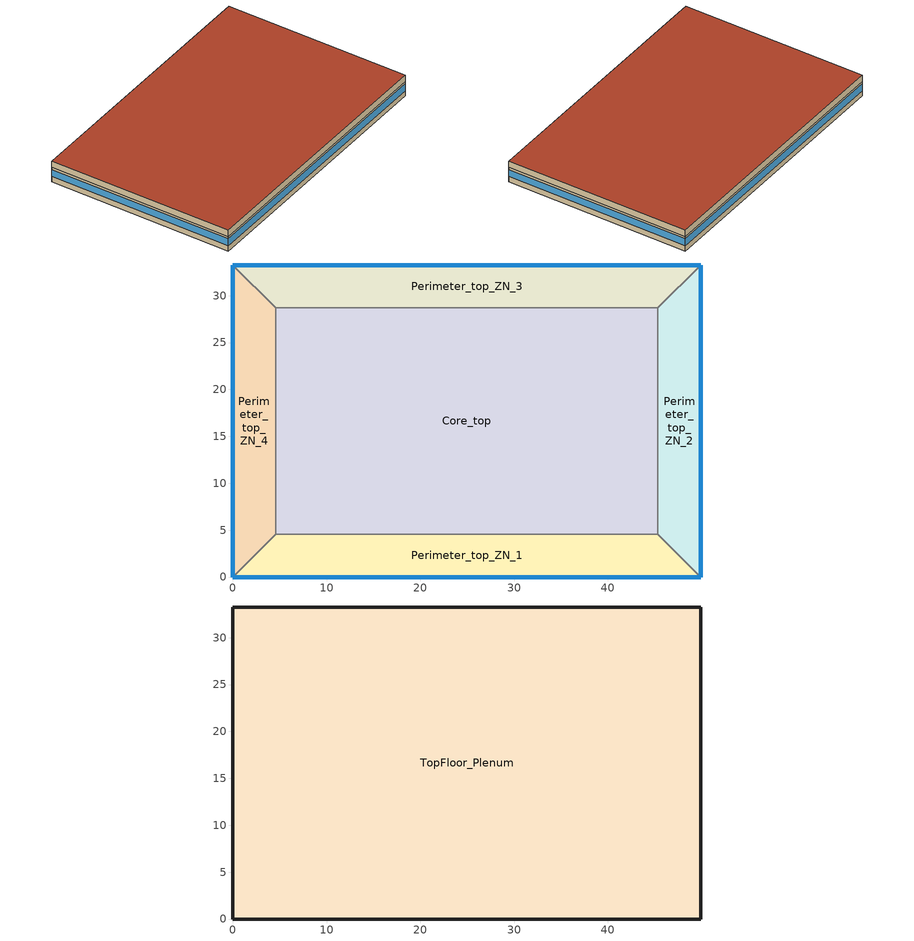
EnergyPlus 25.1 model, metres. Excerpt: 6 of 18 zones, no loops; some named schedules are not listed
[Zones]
Perimeter_top_ZN_1
 floor to MidFloor_Plenum (int_slab_floor): 0,0 4.57,4.57 45.34,4.57 49.91,0 z7.92
 wall outside (nonres_ext_wall_top): 0,0 49.91,0 z7.92:10.67
 wall to Perimeter_top_ZN_2 (int_wall): 49.91,0 45.34,4.57 z7.92:10.67
 window (Window_U_0.504_SHGC_South_0.229): 0,0 49.91,0 z8.95:10.25
 ceiling to TopFloor_Plenum (DropCeiling): 0,0 49.91,0 45.34,4.57 4.57,4.57 z10.67
Perimeter_top_ZN_2
 floor to MidFloor_Plenum (int_slab_floor): 49.91,0 45.34,4.57 45.34,28.7 49.91,33.27 z7.92
 wall outside (nonres_ext_wall_top): 49.91,0 49.91,33.27 z7.92:10.67
 wall to Perimeter_top_ZN_3 (int_wall): 49.91,33.27 45.34,28.7 z7.92:10.67
 window (Window_U_0.504_SHGC_East_0.229): 49.91,0 49.91,33.27 z8.95:10.25
 ceiling to TopFloor_Plenum (DropCeiling): 49.91,0 49.91,33.27 45.34,28.7 45.34,4.57 z10.67
Perimeter_top_ZN_3
 floor to MidFloor_Plenum (int_slab_floor): 49.91,33.27 45.34,28.7 4.57,28.7 0,33.27 z7.92
 wall outside (nonres_ext_wall_top): 49.91,33.27 0,33.27 z7.92:10.67
 wall to Perimeter_top_ZN_4 (int_wall): 0,33.27 4.57,28.7 z7.92:10.67
 window (Window_U_0.504_SHGC_North_0.229): 49.91,33.27 0,33.27 z8.95:10.25
 ceiling to TopFloor_Plenum (DropCeiling): 49.91,33.27 0,33.27 4.57,28.7 45.34,28.7 z10.67
Perimeter_top_ZN_4
 floor to MidFloor_Plenum (int_slab_floor): 0,33.27 4.57,28.7 4.57,4.57 0,0 z7.92
 wall outside (nonres_ext_wall_top): 0,33.27 0,0 z7.92:10.67
 wall to Perimeter_top_ZN_1 (int_wall): 0,0 4.57,4.57 z7.92:10.67
 window (Window_U_0.504_SHGC_West_0.229): 0,33.27 0,0 z8.95:10.25
 ceiling to TopFloor_Plenum (DropCeiling): 0,33.27 0,0 4.57,4.57 4.57,28.7 z10.67
Core_top
 floor to MidFloor_Plenum (int_slab_floor): 45.34,28.7 45.34,4.57 4.57,4.57 4.57,28.7 z7.92
 wall to Perimeter_top_ZN_3 (int_wall): 45.34,28.7 4.57,28.7 z7.92:10.67
 wall to Perimeter_top_ZN_2 (int_wall): 45.34,4.57 45.34,28.7 z7.92:10.67
 wall to Perimeter_top_ZN_1 (int_wall): 4.57,4.57 45.34,4.57 z7.92:10.67
 wall to Perimeter_top_ZN_4 (int_wall): 4.57,28.7 4.57,4.57 z7.92:10.67
 ceiling to TopFloor_Plenum (DropCeiling): 45.34,4.57 45.34,28.7 4.57,28.7 4.57,4.57 z10.67
TopFloor_Plenum
 wall outside (nonres_ext_wall_top): 49.91,33.27 0,33.27 0,0 49.91,0 49.91,33.27 z10.67:11.89
 roof outside (nonres_roof): 49.91,0 49.91,33.27 0,33.27 0,0 z11.89
[Building]
OfficeMedium: North Axis=0; Terrain=City; Loads Convergence Tolerance Value=0.04; Temperature Convergence Tolerance Value=0.2; Solar Distribution=FullInteriorAndExterior; Maximum Number of Warmup Days=25; Minimum Number of Warmup Days=6
[Site:Location]
Miami Intl Ap_FL_USA Design_Conditions: Latitude=25.82; Longitude=-80.3; Time Zone=-5; Elevation=11
[SizingPeriod:DesignDay] Day of Month=21; DryBulb Temperature Range Modifier Type=DefaultMultipliers; Humidity Condition Type=Wetbulb; Barometric Pressure=101193; Rain Indicator=No; Snow Indicator=No; Daylight Saving Time Indicator=No
Name | Month | Day Type | Maximum DryBulb Temperature | Daily DryBulb Temperature Range | Wetbulb or DewPoint at Maximum DryBulb | Wind Speed | Wind Direction | Solar Model Indicator | Sky Clearness | ASHRAE Clear Sky Optical Depth for Beam Irradiance taub | ASHRAE Clear Sky Optical Depth for Diffuse Irradiance taud
Miami Intl Ap Ann Htg 99.6% Condns DB | 1 | WinterDesignDay | 8.7 | 0 | 8.7 | 3.8 | 340 | ASHRAEClearSky | 0
Miami Intl Ap Ann Clg .4% Condns DB=>MWB | 7 | SummerDesignDay | 33.2 | 6.7 | 25.3 | 4.5 | 140 | ASHRAETau |  | 0.528 | 1.905
[Site:GroundTemperature:FCfactorMethod]
January Ground Temperature=26.3; February Ground Temperature=23.6; March Ground Temperature=20.3; April Ground Temperature=19.4; May Ground Temperature=20.9; June Ground Temperature=21.6; July Ground Temperature=24.1; August Ground Temperature=26.4; September Ground Temperature=27.7; October Ground Temperature=28.1; November Ground Temperature=28; December Ground Temperature=27.5
[Site:WaterMainsTemperature]
Calculation Method=Correlation; Annual Average Outdoor Air Temperature=24.4917; Maximum Difference In Monthly Average Outdoor Air Temperatures=8.7
[Material]
Name | Roughness | Thickness | Conductivity | Density | Specific Heat | Thermal Absorptance | Solar Absorptance | Visible Absorptance
Std Wood 6inch | MediumSmooth | 0.15 | 0.12 | 540 | 1210 | 0.9 | 0.7 | 0.7
AC02 Acoustic Ceiling | MediumSmooth | 0.0127 | 0.057 | 288 | 1339 | 0.9 | 0.7 | 0.2
F07 25mm stucco | Smooth | 0.0254 | 0.72 | 1856 | 840 | 0.9 | 0.7 | 0.7
F08 Metal surface | Smooth | 0.0008 | 45.28 | 7824 | 500
F13 Built-up roofing | Rough | 0.0095 | 0.16 | 1120 | 1460 | 0.75 | 0.45
G01 13mm gypsum board | Smooth | 0.0127 | 0.16 | 800 | 1090 | 0.9 | 0.7 | 0.5
G01 16mm gypsum board | MediumSmooth | 0.0159 | 0.16 | 800 | 1090
100mm Normalweight concrete floor | MediumRough | 0.1016 | 2.31 | 2322 | 832
[Material:NoMass] Thermal Absorptance=0.9; Solar Absorptance=0.7
Name | Roughness | Thermal Resistance | Visible Absorptance
CP02 CARPET PAD | VeryRough | 0.21648 | 0.8
Nonres_Roof_Insulation | MediumSmooth | 3.4722 | 0.7
Nonres_Exterior_Wall_Insulation_top | MediumSmooth | 0.394072 | 0.7
[WindowMaterial:SimpleGlazingSystem] UFactor=2.86184; Solar Heat Gain Coefficient=0.229; Visible Transmittance=0.2519
Glazing Layer East; Glazing Layer South; Glazing Layer West; Glazing Layer North
[Construction]
InteriorFurnishings: Std Wood 6inch
DropCeiling: AC02 Acoustic Ceiling
int_wall: G01 13mm gypsum board, G01 13mm gypsum board
int_slab_floor: 100mm Normalweight concrete floor, CP02 CARPET PAD
nonres_roof: F13 Built-up roofing, Nonres_Roof_Insulation, F08 Metal surface
nonres_ext_wall_top: F07 25mm stucco, G01 16mm gypsum board, Nonres_Exterior_Wall_Insulation_top, G01 16mm gypsum board
Window_U_0.504_SHGC_East_0.229: Glazing Layer East
Window_U_0.504_SHGC_South_0.229: Glazing Layer South
Window_U_0.504_SHGC_West_0.229: Glazing Layer West
Window_U_0.504_SHGC_North_0.229: Glazing Layer North
[Zone] Type=1; Multiplier=1; Volume=autocalculate; Floor Area=autocalculate
Name | Ceiling Height | Part of Total Floor Area
TopFloor_Plenum | 1.2192 | No
Core_top; Perimeter_top_ZN_3; Perimeter_top_ZN_2; Perimeter_top_ZN_1; Perimeter_top_ZN_4 | 2.7432 | YES
[InternalMass] Construction=InteriorFurnishings
Name | Zone or ZoneList | Surface Area
Core_top_InternalMass_1 | Core_top | 1967.077
Perimeter_top_ZN_3_InternalMass_1 | Perimeter_top_ZN_3 | 414.675
Perimeter_top_ZN_2_InternalMass_1 | Perimeter_top_ZN_2 | 262.5073
Perimeter_top_ZN_1_InternalMass_1 | Perimeter_top_ZN_1 | 414.6723
Perimeter_top_ZN_4_InternalMass_1 | Perimeter_top_ZN_4 | 262.5056
[People] Number of People Schedule=BLDG_OCC_SCH_wo_SB; Number of People Calculation Method=Area/Person; Floor Area per Person=18.5788; Fraction Radiant=0.3; Sensible Heat Fraction=AUTOCALCULATE; Activity Level Schedule=ACTIVITY_SCH; Enable ASHRAE 55 Comfort Warnings=No; Mean Radiant Temperature Calculation Type=EnclosureAveraged; Work Efficiency Schedule=WORK_EFF_SCH; Clothing Insulation Calculation Method=ClothingInsulationSchedule; Clothing Insulation Schedule=CLOTHING_SCH; Air Velocity Schedule=AIR_VELO_SCH; Thermal Comfort Model 1 Type=FANGER
Name | Zone or ZoneList or Space or SpaceList
Core_top | Core_top
Perimeter_top_ZN_3 | Perimeter_top_ZN_3
Perimeter_top_ZN_2 | Perimeter_top_ZN_2
Perimeter_top_ZN_1 | Perimeter_top_ZN_1
Perimeter_top_ZN_4 | Perimeter_top_ZN_4
[Lights] Schedule=ltg_sch_office; Design Level Calculation Method=Watts/Area; Watts per Floor Area=5.803983; Return Air Fraction=0; Fraction Radiant=0.7; Fraction Visible=0.2; Fraction Replaceable=1; EndUse Subcategory=LightsWired; Return Air Fraction Calculated from Plenum Temperature=No
Name | Zone or ZoneList or Space or SpaceList
Core_top_Lights | Core_top
Perimeter_top_ZN_3_Lights | Perimeter_top_ZN_3
Perimeter_top_ZN_2_Lights | Perimeter_top_ZN_2
Perimeter_top_ZN_1_Lights | Perimeter_top_ZN_1
Perimeter_top_ZN_4_Lights | Perimeter_top_ZN_4
[ElectricEquipment] Schedule=BLDG_EQUIP_SCH; Design Level Calculation Method=EquipmentLevel; Fraction Latent=0; Fraction Radiant=0.5; Fraction Lost=0; EndUse Subcategory=MiscPlug
Name | Zone or ZoneList or Space or SpaceList | Design Level
Core_top_MiscPlug_Equip | Core_top | 7937.16
Perimeter_top_ZN_3_MiscPlug_Equip | Perimeter_top_ZN_3 | 1673.21
Perimeter_top_ZN_2_MiscPlug_Equip | Perimeter_top_ZN_2 | 1059.217
Perimeter_top_ZN_1_MiscPlug_Equip | Perimeter_top_ZN_1 | 1673.2
Perimeter_top_ZN_4_MiscPlug_Equip | Perimeter_top_ZN_4 | 1059.21
[Daylighting:Controls] Daylighting Method=SplitFlux; Availability Schedule=DaylightAvailSch; Lighting Control Type=Continuousoff; Minimum Input Power Fraction for Continuous or ContinuousOff Dimming Control=0.2; Minimum Light Output Fraction for Continuous or ContinuousOff Dimming Control=0.2; Number of Stepped Control Steps=3; Probability Lighting will be Reset When Needed in Manual Stepped Control=1; Maximum Allowable Discomfort Glare Index=22; Fraction of Lights Controlled by Reference Point 1=0.3835; Illuminance Setpoint at Reference Point 1=377; Fraction of Lights Controlled by Reference Point 2=0.1395; Illuminance Setpoint at Reference Point 2=377
Name | Zone or Space | Glare Calculation Daylighting Reference Point | Glare Calculation Azimuth Angle of View Direction Clockwise from Zone yAxis | Daylighting Reference Point 1 | Daylighting Reference Point 2
Perimeter_top_ZN_1_DaylCtrl | Perimeter_top_ZN_1 | Perimeter_top_ZN_1_DaylRefPt1 | 180 | Perimeter_top_ZN_1_DaylRefPt1 | Perimeter_top_ZN_1_DaylRefPt2
Perimeter_top_ZN_2_DaylCtrl | Perimeter_top_ZN_2 | Perimeter_top_ZN_2_DaylRefPt1 | 90 | Perimeter_top_ZN_2_DaylRefPt1 | Perimeter_top_ZN_2_DaylRefPt2
Perimeter_top_ZN_3_DaylCtrl | Perimeter_top_ZN_3 | Perimeter_top_ZN_3_DaylRefPt1 | 0 | Perimeter_top_ZN_3_DaylRefPt1 | Perimeter_top_ZN_3_DaylRefPt2
Perimeter_top_ZN_4_DaylCtrl | Perimeter_top_ZN_4 | Perimeter_top_ZN_4_DaylRefPt1 | 270 | Perimeter_top_ZN_4_DaylRefPt1 | Perimeter_top_ZN_4_DaylRefPt2
[ZoneInfiltration:DesignFlowRate] Schedule=INFIL_SCH_PNNL; Design Flow Rate Calculation Method=Flow/ExteriorWallArea; Design Flow Rate=0; Flow Rate per Exterior Surface Area=0.000569572; Constant Term Coefficient=0; Temperature Term Coefficient=0; Velocity Term Coefficient=0.224; Velocity Squared Term Coefficient=0
Name | Zone or ZoneList or Space or SpaceList
Perimeter_top_ZN_3_Infiltration | Perimeter_top_ZN_3
Perimeter_top_ZN_2_Infiltration | Perimeter_top_ZN_2
Perimeter_top_ZN_1_Infiltration | Perimeter_top_ZN_1
Perimeter_top_ZN_4_Infiltration | Perimeter_top_ZN_4
TopFloor_Plenum_Infiltration | TopFloor_Plenum
[Exterior:Lights] Control Option=AstronomicalClock; EndUse Subcategory=General
Name | Schedule | Design Level
Exterior_Lights_a | Exterior_lighting_schedule_a | 542.49
Exterior_Lights_b | Exterior_lighting_schedule_b_2016 | 280.18
Exterior_Lights_c | Exterior_lighting_schedule_c_2016 | 3002.07
[AirLoopHVAC:ReturnPlenum]
TopFloor_Plenum_Return: Zone=TopFloor_Plenum
[EnergyManagementSystem:ProgramCallingManager]
SET_Perimeter_top_ZN_1_Light_EMS_Program_Prog_Manager: BeginTimestepBeforePredictor; SET_Perimeter_top_ZN_1_Light_EMS_Program
SET_Perimeter_top_ZN_4_Light_EMS_Program_Prog_Manager: BeginTimestepBeforePredictor; SET_Perimeter_top_ZN_4_Light_EMS_Program
SET_Perimeter_bot_ZN_3_Light_EMS_Program_Prog_Manager: BeginTimestepBeforePredictor; SET_Perimeter_bot_ZN_3_Light_EMS_Program
SET_Perimeter_bot_ZN_2_Light_EMS_Program_Prog_Manager: BeginTimestepBeforePredictor; SET_Perimeter_bot_ZN_2_Light_EMS_Program
SET_Perimeter_bot_ZN_1_Light_EMS_Program_Prog_Manager: BeginTimestepBeforePredictor; SET_Perimeter_bot_ZN_1_Light_EMS_Program
SET_Perimeter_bot_ZN_4_Light_EMS_Program_Prog_Manager: BeginTimestepBeforePredictor; SET_Perimeter_bot_ZN_4_Light_EMS_Program
SET_Perimeter_mid_ZN_3_Light_EMS_Program_Prog_Manager: BeginTimestepBeforePredictor; SET_Perimeter_mid_ZN_3_Light_EMS_Program
SET_Perimeter_mid_ZN_2_Light_EMS_Program_Prog_Manager: BeginTimestepBeforePredictor; SET_Perimeter_mid_ZN_2_Light_EMS_Program
SET_Perimeter_mid_ZN_1_Light_EMS_Program_Prog_Manager: BeginTimestepBeforePredictor; SET_Perimeter_mid_ZN_1_Light_EMS_Program
SET_Perimeter_mid_ZN_4_Light_EMS_Program_Prog_Manager: BeginTimestepBeforePredictor; SET_Perimeter_mid_ZN_4_Light_EMS_Program
pacu_vav_bot_MAX_OA_FRAC_Prog_Manager: AfterPredictorAfterHVACManagers; pacu_vav_bot_MAX_OA_FRAC
pacu_vav_mid_MAX_OA_FRAC_Prog_Manager: AfterPredictorAfterHVACManagers; pacu_vav_mid_MAX_OA_FRAC
pacu_vav_top_MAX_OA_FRAC_Prog_Manager: AfterPredictorAfterHVACManagers; pacu_vav_top_MAX_OA_FRAC
OA_BASED_OPTIMUM_START_EMS_Program Manager: BeginTimestepBeforePredictor; OA_BASED_OPTIMUM_START_EMS_Program
[EnergyManagementSystem:Program]
Transformer_Load_Prog: SET Wired_LTG = Facility_Int_LTG*0.0281
SET_Core_bottom_Light_EMS_Program: SET Core_bottom_LSr_IP =0.093*Core_bottom_LSr/Core_bottom_Area; IF (Core_bottom_Occ_Sensor <= 0) && (Core_bottom_LSr_IP >= 0.02); SET Core_bottom_Light_Actuator = 0.02*Core_bottom_Area/0.09290304; ELSE; SET Core_bottom_Light_Actuator = NULL; ENDIF
SET_Core_mid_Light_EMS_Program: SET Core_mid_LSr_IP =0.093*Core_mid_LSr/Core_mid_Area; IF (Core_mid_Occ_Sensor <= 0) && (Core_mid_LSr_IP >= 0.02); SET Core_mid_Light_Actuator = 0.02*Core_mid_Area/0.09290304; ELSE; SET Core_mid_Light_Actuator = NULL; ENDIF
SET_Core_top_Light_EMS_Program: SET Core_top_LSr_IP =0.093*Core_top_LSr/Core_top_Area; IF (Core_top_Occ_Sensor <= 0) && (Core_top_LSr_IP >= 0.02); SET Core_top_Light_Actuator = 0.02*Core_top_Area/0.09290304; ELSE; SET Core_top_Light_Actuator = NULL; ENDIF
SET_Perimeter_top_ZN_3_Light_EMS_Program: SET Perimeter_top_ZN_3_LSr_IP =0.093*Perimeter_top_ZN_3_LSr/Perimeter_top_ZN_3_Area; IF (Perimeter_top_ZN_3_Occ_Sensor <= 0) && (Perimeter_top_ZN_3_LSr_IP >= 0.02); SET Perimeter_top_ZN_3_Light_Actuator = 0.02*Perimeter_top_ZN_3_Area/0.09290304; ELSE; SET Perimeter_top_ZN_3_Light_Actuator = NULL; ENDIF
SET_Perimeter_top_ZN_2_Light_EMS_Program: SET Perimeter_top_ZN_2_LSr_IP =0.093*Perimeter_top_ZN_2_LSr/Perimeter_top_ZN_2_Area; IF (Perimeter_top_ZN_2_Occ_Sensor <= 0) && (Perimeter_top_ZN_2_LSr_IP >= 0.02); SET Perimeter_top_ZN_2_Light_Actuator = 0.02*Perimeter_top_ZN_2_Area/0.09290304; ELSE; SET Perimeter_top_ZN_2_Light_Actuator = NULL; ENDIF
SET_Perimeter_top_ZN_1_Light_EMS_Program: SET Perimeter_top_ZN_1_LSr_IP =0.093*Perimeter_top_ZN_1_LSr/Perimeter_top_ZN_1_Area; IF (Perimeter_top_ZN_1_Occ_Sensor <= 0) && (Perimeter_top_ZN_1_LSr_IP >= 0.02); SET Perimeter_top_ZN_1_Light_Actuator = 0.02*Perimeter_top_ZN_1_Area/0.09290304; ELSE; SET Perimeter_top_ZN_1_Light_Actuator = NULL; ENDIF
SET_Perimeter_top_ZN_4_Light_EMS_Program: SET Perimeter_top_ZN_4_LSr_IP =0.093*Perimeter_top_ZN_4_LSr/Perimeter_top_ZN_4_Area; IF (Perimeter_top_ZN_4_Occ_Sensor <= 0) && (Perimeter_top_ZN_4_LSr_IP >= 0.02); SET Perimeter_top_ZN_4_Light_Actuator = 0.02*Perimeter_top_ZN_4_Area/0.09290304; ELSE; SET Perimeter_top_ZN_4_Light_Actuator = NULL; ENDIF
SET_Perimeter_bot_ZN_3_Light_EMS_Program: SET Perimeter_bot_ZN_3_LSr_IP =0.093*Perimeter_bot_ZN_3_LSr/Perimeter_bot_ZN_3_Area; IF (Perimeter_bot_ZN_3_Occ_Sensor <= 0) && (Perimeter_bot_ZN_3_LSr_IP >= 0.02); SET Perimeter_bot_ZN_3_Light_Actuator = 0.02*Perimeter_bot_ZN_3_Area/0.09290304; ELSE; SET Perimeter_bot_ZN_3_Light_Actuator = NULL; ENDIF
SET_Perimeter_bot_ZN_2_Light_EMS_Program: SET Perimeter_bot_ZN_2_LSr_IP =0.093*Perimeter_bot_ZN_2_LSr/Perimeter_bot_ZN_2_Area; IF (Perimeter_bot_ZN_2_Occ_Sensor <= 0) && (Perimeter_bot_ZN_2_LSr_IP >= 0.02); SET Perimeter_bot_ZN_2_Light_Actuator = 0.02*Perimeter_bot_ZN_2_Area/0.09290304; ELSE; SET Perimeter_bot_ZN_2_Light_Actuator = NULL; ENDIF
SET_Perimeter_bot_ZN_1_Light_EMS_Program: SET Perimeter_bot_ZN_1_LSr_IP =0.093*Perimeter_bot_ZN_1_LSr/Perimeter_bot_ZN_1_Area; IF (Perimeter_bot_ZN_1_Occ_Sensor <= 0) && (Perimeter_bot_ZN_1_LSr_IP >= 0.02); SET Perimeter_bot_ZN_1_Light_Actuator = 0.02*Perimeter_bot_ZN_1_Area/0.09290304; ELSE; SET Perimeter_bot_ZN_1_Light_Actuator = NULL; ENDIF
SET_Perimeter_bot_ZN_4_Light_EMS_Program: SET Perimeter_bot_ZN_4_LSr_IP =0.093*Perimeter_bot_ZN_4_LSr/Perimeter_bot_ZN_4_Area; IF (Perimeter_bot_ZN_4_Occ_Sensor <= 0) && (Perimeter_bot_ZN_4_LSr_IP >= 0.02); SET Perimeter_bot_ZN_4_Light_Actuator = 0.02*Perimeter_bot_ZN_4_Area/0.09290304; ELSE; SET Perimeter_bot_ZN_4_Light_Actuator = NULL; ENDIF
SET_Perimeter_mid_ZN_3_Light_EMS_Program: SET Perimeter_mid_ZN_3_LSr_IP =0.093*Perimeter_mid_ZN_3_LSr/Perimeter_mid_ZN_3_Area; IF (Perimeter_mid_ZN_3_Occ_Sensor <= 0) && (Perimeter_mid_ZN_3_LSr_IP >= 0.02); SET Perimeter_mid_ZN_3_Light_Actuator = 0.02*Perimeter_mid_ZN_3_Area/0.09290304; ELSE; SET Perimeter_mid_ZN_3_Light_Actuator = NULL; ENDIF
SET_Perimeter_mid_ZN_2_Light_EMS_Program: SET Perimeter_mid_ZN_2_LSr_IP =0.093*Perimeter_mid_ZN_2_LSr/Perimeter_mid_ZN_2_Area; IF (Perimeter_mid_ZN_2_Occ_Sensor <= 0) && (Perimeter_mid_ZN_2_LSr_IP >= 0.02); IF (DaylightSavings==0) && ((Hour < 7) || (Hour > 16)); SET Perimeter_mid_ZN_2_Light_Actuator = 0.02*Perimeter_mid_ZN_2_Area/0.09290304; ELSEIF (DaylightSavings==1) && ((Hour < 6) || (Hour > 15)); SET Perimeter_mid_ZN_2_Light_Actuator = 0.02*Perimeter_mid_ZN_2_Area/0.09290304; ELSE; SET Perimeter_mid_ZN_2_Light_Actuator = NULL; ENDIF; ELSE; SET Perimeter_mid_ZN_2_Light_Actuator = NULL; ENDIF
SET_Perimeter_mid_ZN_1_Light_EMS_Program: SET Perimeter_mid_ZN_1_LSr_IP =0.093*Perimeter_mid_ZN_1_LSr/Perimeter_mid_ZN_1_Area; IF (Perimeter_mid_ZN_1_Occ_Sensor <= 0) && (Perimeter_mid_ZN_1_LSr_IP >= 0.02); SET Perimeter_mid_ZN_1_Light_Actuator = 0.02*Perimeter_mid_ZN_1_Area/0.09290304; ELSE; SET Perimeter_mid_ZN_1_Light_Actuator = NULL; ENDIF
SET_Perimeter_mid_ZN_4_Light_EMS_Program: SET Perimeter_mid_ZN_4_LSr_IP =0.093*Perimeter_mid_ZN_4_LSr/Perimeter_mid_ZN_4_Area; IF (Perimeter_mid_ZN_4_Occ_Sensor <= 0) && (Perimeter_mid_ZN_4_LSr_IP >= 0.02); SET Perimeter_mid_ZN_4_Light_Actuator = 0.02*Perimeter_mid_ZN_4_Area/0.09290304; ELSE; SET Perimeter_mid_ZN_4_Light_Actuator = NULL; ENDIF
pacu_vav_bot_MAX_OA_FRAC: IF pacu_vav_bot_OA > pacu_vav_bot_OA_VRP; SET pacu_vav_bot_MAX_OA_FRAC = NULL; ELSE; IF pacu_vav_bot_SUPPLY_FLOW > 0; SET pacu_vav_bot_MAX_OA_FRAC =      0.9561 / pacu_vav_bot_SUPPLY_FLOW; ELSE; SET pacu_vav_bot_MAX_OA_FRAC = NULL; ENDIF; ENDIF
pacu_vav_mid_MAX_OA_FRAC: IF pacu_vav_mid_OA > pacu_vav_mid_OA_VRP; SET pacu_vav_mid_MAX_OA_FRAC = NULL; ELSE; IF pacu_vav_mid_SUPPLY_FLOW > 0; SET pacu_vav_mid_MAX_OA_FRAC =      0.9561 / pacu_vav_mid_SUPPLY_FLOW; ELSE; SET pacu_vav_mid_MAX_OA_FRAC = NULL; ENDIF; ENDIF
pacu_vav_top_MAX_OA_FRAC: IF pacu_vav_top_OA > pacu_vav_top_OA_VRP; SET pacu_vav_top_MAX_OA_FRAC = NULL; ELSE; IF pacu_vav_top_SUPPLY_FLOW > 0; SET pacu_vav_top_MAX_OA_FRAC =      0.9561 / pacu_vav_top_SUPPLY_FLOW; ELSE; SET pacu_vav_top_MAX_OA_FRAC = NULL; ENDIF; ENDIF
OA_BASED_OPTIMUM_START_EMS_Program: IF DaylightSavings==0 && DayOfWeek>1 && Hour==5 && OAT<23.9 && OAT>1.7; SET CLGSETP_SCH_Actuator = 26.7; SET HTGSETP_SCH_Actuator = 15.6; SET CLGSETP_SCH_w_SB_Actuator = 26.7; SET HTGSETP_SCH_w_SB_Actuator = 15.6; ELSEIF DaylightSavings==1 && DayOfWeek>1 && Hour==4 && OAT<23.9 && OAT>1.7; SET CLGSETP_SCH_Actuator = 26.7; SET HTGSETP_SCH_Actuator = 15.6; SET CLGSETP_SCH_w_SB_Actuator = 26.7; SET HTGSETP_SCH_w_SB_Actuator = 15.6; ELSE; SET CLGSETP_SCH_Actuator = NULL; SET HTGSETP_SCH_Actuator = NULL; SET CLGSETP_SCH_w_SB_Actuator = NULL; SET HTGSETP_SCH_w_SB_Actuator = NULL; ENDIF
[EnergyManagementSystem:GlobalVariable]
Wired_LTG
[EnergyManagementSystem:OutputVariable]
Wired_LTG: EMS Variable=Wired_LTG; Type of Data in Variable=Summed; Update Frequency=ZoneTimeStep; Units=J
[AvailabilityManager:NightCycle] Applicability Schedule=Always_On; Fan Schedule=HVACOperationSchd; Control Type=CycleOnAny; Thermostat Tolerance=1; Cycling Run Time Control Type=FixedRunTime; Cycling Run Time=1800
PACU_VAV_bot Availability Manager; PACU_VAV_mid Availability Manager; PACU_VAV_top Availability Manager
[Generator:PVWatts]
PV_module: PVWatts Version=5; DC System Capacity=32176.5; Module Type=Premium; Array Type=FixedOpenRack; System Losses=0.113; Array Geometry Type=TiltAzimuth; Tilt Angle=0; Azimuth Angle=180
